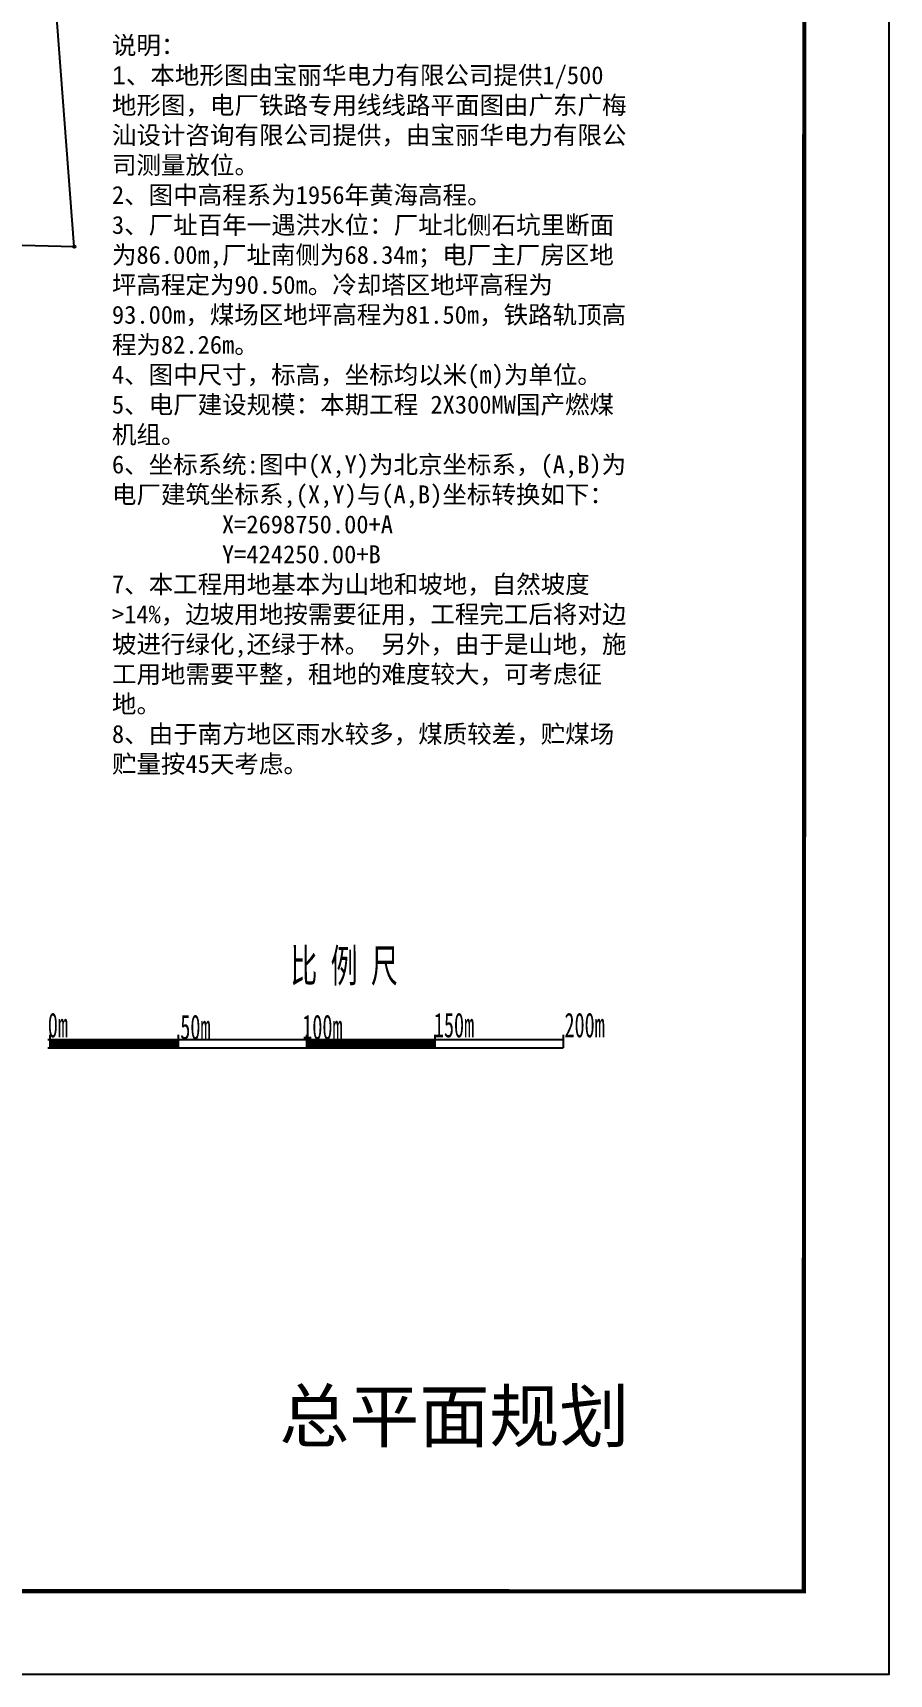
# Model space of a CAD drawing. Extents: x 532522 to 2902776, y -101917278 to 111238625.
# Drawn here: x 2902443 to 2902776, y 2548342 to 2548981 of the extents above; entities that cross this region are included whole.
import ezdxf

# ---------------------------------------------------------------- set-up
doc = ezdxf.new("R2010")
doc.units = 0
doc.header["$LTSCALE"] = 1000
doc.header["$MEASUREMENT"] = 0
doc.linetypes.add('DASHED2', pattern=[9.525, 6.35, -3.175])
for name, color, linetype in [('8', 7, 'CONTINUOUS'), ('NEW字', 2, 'CONTINUOUS'), ('广东火电图框', 7, 'CONTINUOUS'), ('施工临建布置', 7, 'CONTINUOUS'), ('高压线', 80, 'CONTINUOUS')]:
    doc.layers.add(name, color=color, linetype=linetype)
doc.styles.add('_GEDITXT', font='', dxfattribs={"width": 0.6})
doc.styles.add('BIGFONT', font='', dxfattribs={"width": 0.75})
doc.styles.get("Standard").update_dxf_attribs({"font": '', "width": 1.1})
doc.styles.get('_GEDITXT').set_extended_font_data('SimSun')
doc.styles.get('BIGFONT').set_extended_font_data('SimSun')
doc.styles.get('Standard').set_extended_font_data('SimSun')

msp = doc.modelspace()

# ---------------------------------------------------------------- linework, layer by layer
at = {"layer": 'NEW字', "color": 1}
for p, q in [((2902448.64, 2548588.96), (2902649.36, 2548588.96)), ((2902449.36, 2548590.84), (2902449.36, 2548585.76)), ((2902499.36, 2548590.84), (2902499.36, 2548585.76)), ((2902549.36, 2548590.84), (2902549.36, 2548585.76)), ((2902599.36, 2548590.84), (2902599.36, 2548585.76)), ((2902649.36, 2548590.84), (2902649.36, 2548585.76)), ((2902448.64, 2548585.76), (2902649.36, 2548585.76))]:
    msp.add_line(p, q, dxfattribs=at)
at = {"layer": 'NEW字', "color": 1, "const_width": 3.2, "flags": 128}
for points in [[(2902449.36, 2548587.36), (2902499.36, 2548587.36)], [(2902549.36, 2548587.36), (2902599.36, 2548587.36)]]:
    msp.add_lwpolyline(points, dxfattribs=at)
at = {"layer": '广东火电图框', "color": 7}
msp.add_lwpolyline([(2900824.72, 2548341.66), (2902776.45, 2548341.66), (2902776.45, 2549720.79), (2900824.72, 2549720.79)], close=True, dxfattribs=at)
at = {"layer": '广东火电图框', "color": 7, "const_width": 1.64}
msp.add_lwpolyline([(2900906.85, 2548374.48), (2902743.2, 2548373.93), (2902743.59, 2549687.95), (2900907.25, 2549688.5)], close=True, dxfattribs=at)
at = {"layer": '高压线', "color": 5, "linetype": 'Continuous'}
for p, q in [((2902458.92, 2548897.96), (2902443.57, 2549099.74, 0.09)), ((2902234.73, 2548904.06), (2902458.92, 2548897.96))]:
    msp.add_line(p, q, dxfattribs=at)
for radius in [0.45, 0.15]:
    msp.add_circle((2902458.92, 2548897.96), radius, dxfattribs=at)

# ---------------------------------------------------------------- texts
at = {"layer": '8', "color": 1, "linetype": 'Continuous', "style": 'BIGFONT', "width": 0.6}
msp.add_text('比 例 尺', height=12.8, rotation=0.10003, dxfattribs=at).set_placement((2902543.13, 2548611.34))
at = {"layer": 'NEW字', "color": 1, "style": '_GEDITXT', "width": 0.6}
for s, p in [('0m', (2902448.6, 2548589.82)), ('50m', (2902500.22, 2548589.05)), ('100m', (2902547.75, 2548589.05)), ('150m', (2902599.04, 2548589.82)), ('200m', (2902649.93, 2548589.82))]:
    msp.add_text(s, height=9.6, rotation=0.00003, dxfattribs=at).set_placement(p)
at = {"layer": '施工临建布置', "color": 7, "linetype": 'DASHED2', "insert": (2902473.58, 2548979.93, 0.17), "char_height": 7, "width": 200, "attachment_point": 1}
msp.add_mtext('{\\fKaiTi_GB2312|b0|i0|c134|p49;说明：\\P\\fArial|b0|i0|c0|p32;1\\fKaiTi_GB2312|b0|i0|c134|p49;、本地形图由宝丽华电力有限公司提供1/500地形图，电厂铁路专用线线路平面图由广东广梅汕设计咨询有限公司提供，由宝丽华电力有限公司测量放位。\\P2、图中高程系为1956年黄海高程。\\P3、厂址百年一遇洪水位：厂址北侧石坑里断面为86.00m,厂址南侧为68.34m；电厂主厂房区地坪高程定为90.50m。冷却塔区地坪高程为93.00m，煤场区地坪高程为81.50m，铁路轨顶高程为82.26m。\\P4、图中尺寸，标高，坐标均以米(m)为单位。\\P5、电厂建设规模：本期工程 2X300MW国产燃煤机组。\\P6、坐标系统:图中(X,Y)为北京坐标系，(A,B)为电厂建筑坐标系,(X,Y)与(A,B)坐标转换如下：\\P         X=2698750.00+A\\P         Y=424250.00+B\\P7、本工程用地基本为山地和坡地，自然坡度>14%，边坡用地按需要征用，工程完工后将对边坡进行绿化,还绿于林。 另外，由于是山地，施工用地需要平整，租地的难度较大，可考虑征地。\\P8、由于南方地区雨水较多，煤质较差，贮煤场贮量按45天考虑。}', dxfattribs=at)
at = {"layer": '施工临建布置', "color": 6, "linetype": 'DASHED2', "insert": (2902538.81, 2548452.27), "char_height": 5, "width": 295.6545, "attachment_point": 1}
msp.add_mtext('{\\fKaiTi_GB2312|b0|i0|c134|p49;\\H4x;总平面规划}', dxfattribs=at)

doc.saveas('drawing.dxf')
